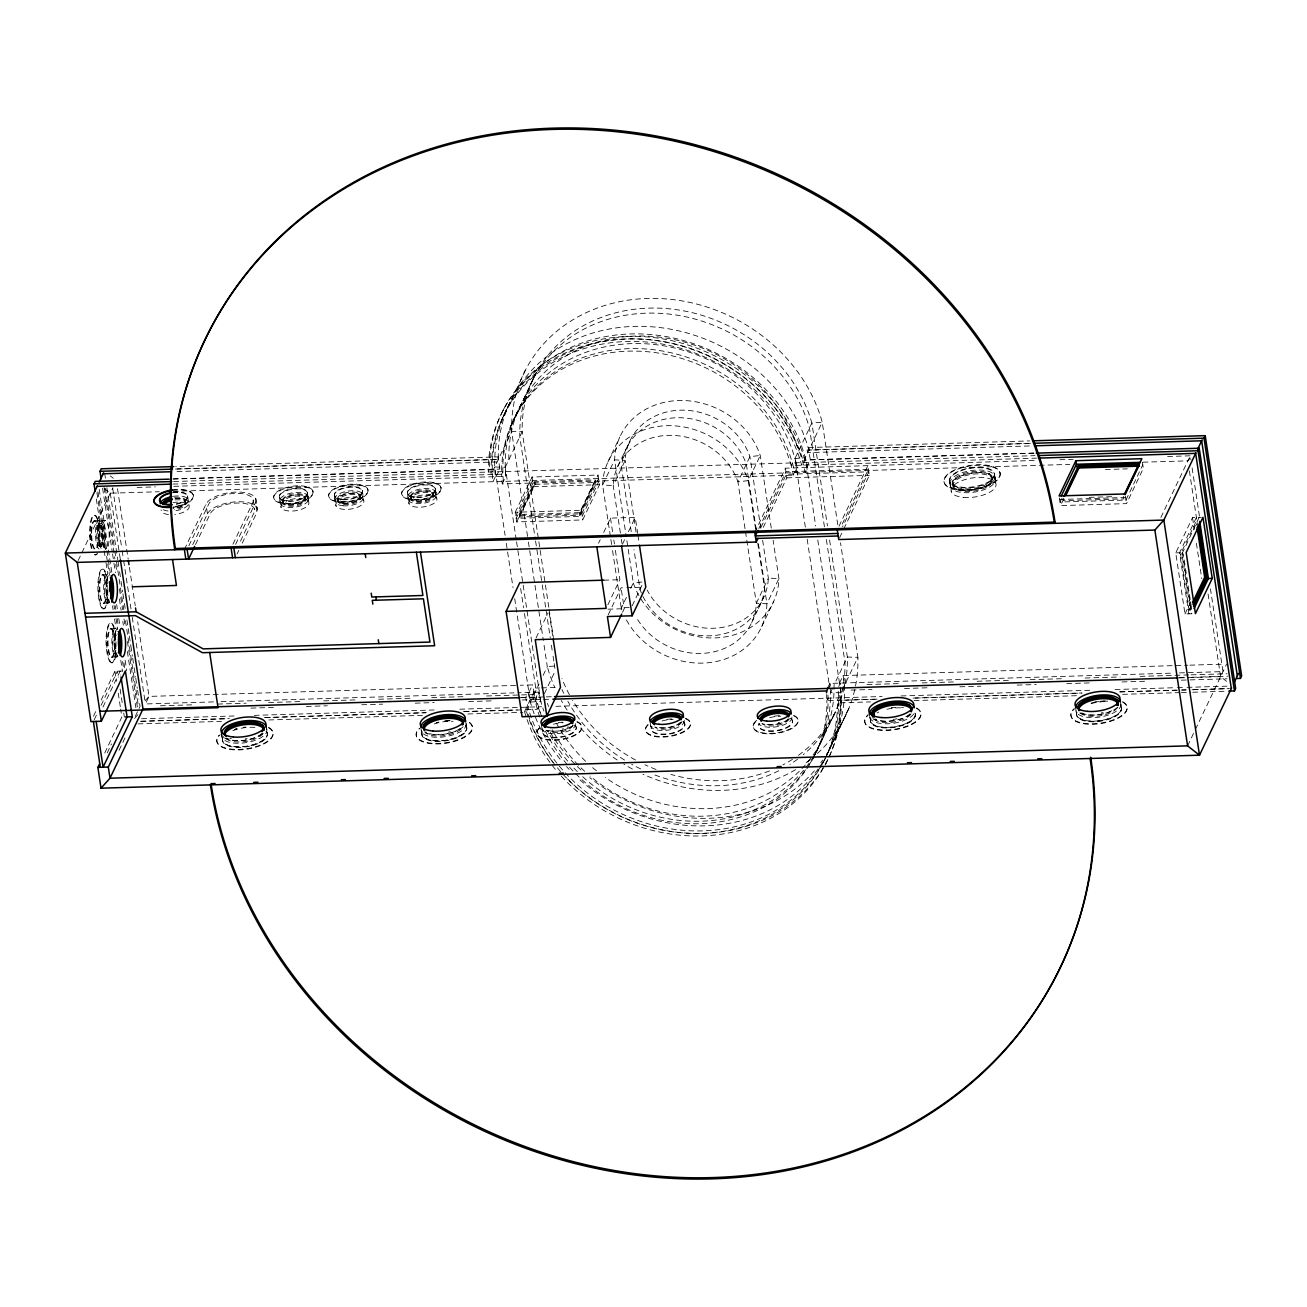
<?xml version="1.0" encoding="UTF-8"?>
<svg xmlns="http://www.w3.org/2000/svg" width="1307" height="1307" viewBox="0 0 1307 1307"><rect width="100%" height="100%" fill="white"/><g stroke="black" fill="none" stroke-linecap="round" stroke-linejoin="round"><path stroke-width="0.75" stroke-dasharray="5 3.75" d="M817.43 749.548L816.483 751.639L822.446 738.537M505.368 412.228L501.185 421.344L525.888 369.195M515.824 416.378L535.658 373.818L510.236 427.291L517.703 411.819L515.301 416.525M833.882 714.978L814.8 754.858M78.126 560.605L112.843 487.805M93.483 716.171L96.048 710.779M101.194 699.997L114.918 671.243L121.878 671.03M94.235 719.7L97.666 712.511M101.096 705.323L117.385 671.161L118.3 677.14M102.992 707.038L120.146 671.079L120.75 675.066M184.385 549.479L205.983 504.175A25.568 10.799 -8.6 0 1 236.126 492.102A25.568 10.799 -8.6 0 1 255.469 502.689L256.94 512.36L242.236 543.173M188.862 545.771L208.728 504.094A22.725 9.606 -8.6 0 1 235.521 493.36A22.725 9.606 -8.6 0 1 252.725 502.77L232.842 544.447M192.766 544.643L207.454 513.847L205.983 504.175M195.511 544.562L210.198 513.765A22.725 9.606 -8.6 0 1 236.992 503.032A22.725 9.606 -8.6 0 1 254.179 512.442L239.491 543.255M104.723 752.995L121.861 717.037L120.652 709.08M107.19 752.914L111.471 743.928M119.068 750.332L125.08 737.72M235.587 544.365L255.469 502.689M237.057 554.037L238.789 550.41M502.852 410.921L504.045 408.405M804.949 460.064A164.306 143.149 25.5 0 0 627.752 336.422A164.306 143.149 25.5 0 0 489.504 469.54L488.295 472.056A164.306 143.149 25.5 0 1 626.543 338.954A164.306 143.149 25.5 0 1 803.74 462.58L804.949 460.064L1034.294 453.186M532.586 380.108L534.988 375.076M177.033 471.549L497.117 461.943L498.277 456.878L175.677 466.55M496.186 476.647L499.78 469.099L498.277 456.878M502.836 471.696L501.643 474.212L502.215 483.917L793.529 475.16L797.139 467.612L794.77 457.973M502.215 483.917L505.809 476.352L505.254 467.269L522.179 431.735A150.664 131.272 25.5 0 1 648.925 308.125A150.664 131.272 25.5 0 1 811.859 423.043L822.217 422.161L838.065 526.672M515.252 512.262L532.063 477.022L598.034 475.045L599.505 484.717L582.693 519.941L516.722 521.934L515.252 512.262L581.223 510.269L598.034 475.045M532.602 480.584L515.791 515.824L581.762 513.831L598.573 478.607M532.978 483.133L516.183 518.356L582.154 516.379L598.965 481.156M519.14 514.484L534.743 481.76L595.224 479.947L595.616 482.495L579.998 515.203L519.533 517.017L519.14 514.484L579.622 512.654L595.224 479.947M519.336 515.742L534.939 483.035M516.722 521.934L533.517 486.694L532.063 477.022M519.533 517.017L535.135 484.309L534.743 481.76M579.818 513.929L595.42 481.221M607.804 462.237L619.812 437.061M536.099 637.865L548.074 612.771M617.852 466.223L629.86 441.063M598.524 543.222L600.24 539.644M603.654 532.472L610.5 518.111L635.251 517.376L637.669 533.321M528.91 692.449L532.521 684.884L520.284 685.26M524.646 711.367L535.756 688.054L524.189 611.709M817.79 540.052L840.956 692.792L837.362 700.34A161.464 140.666 25.5 0 1 701.532 833.376A161.464 140.666 25.5 0 1 526.786 709.668L538.974 684.084M543.14 675.36L547.306 666.619L543.647 642.505M522.048 699.964L533.501 699.621L534.71 697.105L532.521 684.884M539.742 717.053A150.664 131.272 25.5 0 1 537.291 709.342L534.939 699.702L538.549 692.155L517.752 692.775M544.349 693.69L555.165 670.997M538.5 706.826L537.291 709.342L526.786 709.668M622.41 544.267L624.975 538.892M628.406 531.72L635.251 517.376M607.869 604.814L619.845 579.704L614.715 545.934M608.245 614.747L621.07 587.84L624.877 587.725M626.429 597.348L621.282 608.147A76.263 66.445 25.5 0 0 623.08 612.934M630.709 588.362L633.291 582.971L626.559 538.566M622.54 612.297L624.24 608.719L621.07 587.84M641.9 585.422L631.608 607.003L621.282 608.147L612.411 549.61M754.793 532.357L785.409 468.184L1035.291 460.472M758.828 528.583L785.948 471.745L868.42 469.262L841.3 526.1M760.968 527.456L786.324 474.278L868.796 471.811L842.558 526.819M792.369 463.005L791.176 465.521L793.529 475.16M805.341 527.113L794.934 458.528L811.859 423.043L827.462 525.92M763.255 527.358L786.863 477.839L785.409 468.184M1029.295 445.965L807.693 452.614L806.974 450.082L808.167 447.566L1029.606 440.916M806.762 467.318L810.356 459.77L808.167 447.566M751.672 622.573L763.942 596.842M761.72 626.559L773.728 601.383M839.012 526.215L867.864 465.7L869.335 475.372L843.097 530.381M839.6 537.716L842.231 532.21M827.462 688.446L829.863 683.414L1173.866 673.089M832.592 688.021L830.435 693.102M828.034 698.134L826.841 700.65A150.664 131.272 25.5 0 1 711.449 822.953A150.664 131.272 25.5 0 1 544.986 729.976M839.486 683.12L843.097 675.572L1187.851 665.214M838.718 686.453L840.319 683.087A161.464 140.666 25.5 0 1 827.886 752.799M842.394 689.769L857.882 657.307L840.515 542.748M832.134 718.752L834.536 713.72M561.324 776.178A164.306 143.149 25.5 0 0 738.716 830.664A164.306 143.149 25.5 0 0 840.172 702.807L841.381 700.291L877.389 699.212M826.759 755.201L849.011 707.969L829.161 749.663L843.636 719.602M825.632 763.958L826.825 761.442M1061.692 498.522L1060.01 502.035L1125.981 500.058L1142.792 464.818M1142.4 462.286L1143.331 468.38L1126.52 503.62L1060.549 505.597L1063.914 498.555M1160.877 517.441L1190.448 455.457M1191.951 613.735L1184.992 613.947L1175.728 552.877L1192.523 517.637L1201.231 517.376M1196.379 517.523L1179.568 552.763L1188.831 613.833L1191.347 608.539M1180.564 554.037L1183.309 553.956L1191.804 609.944L1189.043 610.026L1180.564 554.037L1196.166 521.33L1196.771 525.316M1199.123 517.441L1181.936 554.005L1190.416 609.977M1184.992 613.947L1190.873 601.612M1189.043 610.026L1190.775 606.383M1187.589 745.856L1194.533 731.283M1195.399 729.453L1226.603 664.054M511.985 423.223L518.242 410.218M813.183 758.011L818.231 747.588M823.116 762.635L826.04 756.688M145.159 700.683L149.014 696.402L518.242 685.325M137.872 714.7L134.033 718.981L140.029 706.384L139.114 700.356M1190.432 457.989L1187.867 460.848L1142.972 462.188M641.884 582.023L633.291 582.971A76.263 66.445 25.5 0 0 714.766 637.93A76.263 66.445 25.5 0 0 778.923 578.593L773.107 540.248M794.934 458.528L805.292 457.662L815.666 525.986M554.217 666.047L547.306 666.619A161.464 140.666 25.5 0 0 554.658 687.204M497.068 459.394L174.468 469.082L498.326 459.427A161.464 140.666 25.5 0 1 634.14 326.391A161.464 140.666 25.5 0 1 808.902 450.098L1031.386 443.432M806.974 450.082L1030.308 443.383M173.39 478.901L499.78 469.099M810.356 459.77L1034.752 453.039M172.949 479.048L489.504 469.54M173.635 481.499L1034.997 455.653M172.916 484.08L501.643 474.212A150.664 131.272 25.5 0 1 628.406 351.158A150.664 131.272 25.5 0 1 791.176 465.521L1036.549 458.153M137.121 487.429L155.451 486.874M173.782 486.335L505.809 476.352A150.664 131.272 25.5 0 1 632 343.61A150.664 131.272 25.5 0 1 797.139 467.612M1059.863 459.721L1073.08 459.329M1167.592 456.486L1190.269 455.816L1190.889 459.852M104.315 488.524L110.278 493.196L159.258 491.726M173.374 491.301L1069.812 464.393M535.135 484.309L595.616 482.495M786.863 477.839L869.335 475.372M533.517 486.694L599.505 484.717M1105.346 469.523L1127.337 468.87M94.333 520.872L105.017 520.578M98.793 523.584L101.538 523.503M1089.172 497.363L1113.368 496.644M1059.618 499.486L1125.605 497.51M99.332 546.293A11.355 2.843 88.3 0 0 101.391 529.433A11.355 2.843 88.3 0 0 96.473 529.074A11.355 2.843 88.3 0 0 99.332 546.293L102.077 546.212A11.355 2.843 88.3 0 0 104.135 529.351A11.355 2.843 88.3 0 0 99.218 528.992A11.355 2.843 88.3 0 0 102.077 546.212M102.501 574.819L109.723 574.623M1175.728 552.877L1184.42 552.616M603.834 580.177L619.845 579.704M103.188 603.213A14.197 3.545 88.3 0 0 105.753 582.138A14.197 3.545 88.3 0 0 99.593 581.697A14.197 3.545 88.3 0 0 103.188 603.213L103.727 603.197A14.197 3.545 88.3 0 0 106.308 582.121A14.197 3.545 88.3 0 0 100.149 581.68A14.197 3.545 88.3 0 0 103.727 603.197M104.037 603.164L109.249 603.001M626.788 587.676L643.91 587.153M103.318 608.882A19.883 4.967 88.3 0 0 106.913 579.393A19.883 4.967 88.3 0 0 98.303 578.772A19.883 4.967 88.3 0 0 103.318 608.882L103.857 608.866M607.951 609.193L624.24 608.719M110.687 628.765L117.908 628.569M111.356 657.16A14.197 3.545 88.3 0 0 113.938 636.084A14.197 3.545 88.3 0 0 107.778 635.643A14.197 3.545 88.3 0 0 111.356 657.16L111.912 657.143A14.197 3.545 88.3 0 0 114.493 636.068A14.197 3.545 88.3 0 0 108.334 635.627A14.197 3.545 88.3 0 0 111.912 657.143M112.206 657.111L117.434 656.947M111.503 662.829A19.883 4.967 88.3 0 0 115.098 633.34A19.883 4.967 88.3 0 0 106.488 632.719A19.883 4.967 88.3 0 0 111.503 662.829L112.043 662.812M1189.876 665.165L1224.561 664.119M535.756 688.054L539.562 687.939M541.474 687.89L556.7 687.433M213.449 701.908L145.404 703.95L149.014 696.402L137.692 621.789M221.014 701.679L513.978 692.89M1179.535 672.909L1223.009 671.602L1210.462 588.918M160.434 705.78L195.135 704.734M217.681 704.065L246.173 703.199M268.621 702.529L302.914 701.5M323.744 700.879L358.445 699.833M378.671 699.229L411.509 698.232M431.702 697.628L466.615 696.582M486.629 695.977L533.991 694.556A161.464 140.666 25.5 0 0 540.592 713.459M867.015 684.558L899.673 683.577M922.121 682.908L956.299 681.878M977.146 681.257L1009.903 680.277M1030.177 679.673L1064.257 678.643M1085.104 678.023L1120.132 676.961M1140.031 676.373L1189.533 674.886M1191.167 674.837L1227.159 673.759M521.346 697.497L534.71 697.105M1178.653 677.761L1188.21 677.483M1191.853 677.287L1227.845 676.209M520.578 697.66L545.068 696.925M546.326 696.876L553.22 696.68M1179.78 677.859L1220.607 676.634L1226.554 681.323M250.993 708.1L273.898 707.414M306.344 706.433L327.354 705.796M361.712 704.767L382.706 704.146M415.152 703.166L434.251 702.594M468.609 701.565L491.514 700.879M851.037 690.08L872.047 689.459M904.493 688.479L927.398 687.792M959.844 686.812L980.838 686.191M1017.107 685.097L1036.206 684.525M1066.741 683.61L1089.646 682.924M1122.109 681.944L1145.014 681.257M1181.283 680.163L1227.093 678.79M534.939 699.702L553.155 699.163M141.597 718.752L234.051 715.975M254.261 715.37L435.182 709.93M459.803 709.195L541.621 706.744M555.9 706.303L882.111 696.517M901.062 695.945L1090.463 690.259M1115.083 689.524L1175.696 687.694M1177.395 687.645L1185.645 687.4M1187.05 687.368L1228.727 686.11M140.404 721.268L229.428 718.589M265.403 717.51L426.392 712.674M464.279 711.547L517.311 709.946M877.128 699.147L826.841 700.65L826.563 694.605M913.119 698.069L1081.69 693.004M1119.56 691.86L1176.382 690.161M1182.067 689.998L1185.857 689.884M1193.438 689.655L1229.413 688.577M141.14 721.317L228.333 718.703M264.341 717.625L425.461 712.772M463.381 711.645L522.147 709.881M915.308 698.069L1082.114 693.069M1120.017 691.926L1186.364 689.933M1192.049 689.769L1228.074 688.691M138.036 723.882L221.455 721.382M268.834 719.961L422.373 715.354M467.873 713.981L522.833 712.331M840.172 702.807L870.511 701.908M914.099 700.585L1079.01 695.634M1122.615 694.327L1179.469 692.628M1181.365 692.563L1190.857 692.285M1192.752 692.22L1226.865 691.207M516.265 539.856L505.254 467.22L494.716 466.975L505.09 535.315M840.956 692.792L830.419 692.547L830.386 691.289M110.327 475.928L113.301 478.264M533.501 699.621L532.782 697.072M540.902 701.794L538.549 692.155A150.664 131.272 25.5 0 0 543.908 711.106M1192.115 467.906L1199.761 518.34M1189.403 470.928L1197.571 525.398M1208.06 593.95L1220.607 676.634M1192.523 517.637L1194.32 529.449M1196.411 543.255L1201.787 578.707M1182.312 552.665L1191.576 613.751M1125.343 495.892L1126.52 503.62M1123.448 496.333L1123.84 498.882L1063.359 500.695L1062.967 498.147M1120.295 700.879L1121.471 708.606M1059.373 497.869L1060.549 505.597M1075.579 707.675L1076.756 715.419M1000.1 473.036A28.395 12.008 -8.6 0 1 959.534 489.7A28.395 12.008 -8.6 0 1 956.414 469.148A28.395 12.008 -8.6 0 1 1000.1 473.036L1000.165 473.559A28.395 12.008 -8.6 0 1 959.599 490.223A28.395 12.008 -8.6 0 1 956.495 469.654A28.395 12.008 -8.6 0 1 1000.165 473.559M994.48 473.902A22.725 9.606 -8.6 0 1 962.017 487.233A22.725 9.606 -8.6 0 1 959.534 470.781A22.725 9.606 -8.6 0 1 994.48 473.902L994.562 474.408A22.725 9.606 -8.6 0 1 962.099 487.74A22.725 9.606 -8.6 0 1 959.616 471.288A22.725 9.606 -8.6 0 1 994.562 474.408M994.905 476.696A22.725 9.606 -8.6 0 1 962.442 490.027A22.725 9.606 -8.6 0 1 959.959 473.575A22.725 9.606 -8.6 0 1 994.905 476.696L995.297 479.244A22.725 9.606 -8.6 0 1 962.834 492.576A22.725 9.606 -8.6 0 1 960.351 476.124A22.725 9.606 -8.6 0 1 995.297 479.244M994.251 473.346L995.722 483.018M992.095 477.12A19.883 8.397 -8.6 0 1 963.7 488.785A19.883 8.397 -8.6 0 1 961.527 474.392A19.883 8.397 -8.6 0 1 992.095 477.12L992.487 479.669A19.883 8.397 -8.6 0 1 964.092 491.334A19.883 8.397 -8.6 0 1 961.903 476.941A19.883 8.397 -8.6 0 1 992.487 479.669M952.787 483.084L953.162 485.616M949.944 482.267L951.398 491.938M949.977 483.508L950.369 486.041M869.4 713.867L870.576 721.595M829.602 540.052L847.361 657.062L834.029 684.999A150.664 131.272 25.5 0 1 757.782 798.234A150.664 131.272 25.5 0 1 605.174 777.387M824.439 526.803L809.458 428.075A150.664 131.272 25.5 0 0 646.524 313.157A150.664 131.272 25.5 0 0 519.778 436.767L535.298 539.154M826.367 539.595L844.959 662.094A150.664 131.272 25.5 0 1 803.217 754.743M843.097 675.572L844.583 686.191M807.171 539.219L829.814 688.511M771.277 528.142L760.249 455.49A76.263 66.445 25.5 0 0 678.758 400.53A76.263 66.445 25.5 0 0 614.617 459.852L602.609 485.028L610.565 537.504M760.805 528.306L749.924 456.633A65.464 57.034 25.5 0 0 680.228 410.186A65.464 57.034 25.5 0 0 625.187 460.374L613.179 485.534L621.037 537.308M762.618 540.248L768.353 578.086L756.345 603.262A65.464 57.034 25.5 0 1 706.679 653.059A65.464 57.034 25.5 0 1 635.888 616.594M756.296 529.89L746.33 464.181A65.464 57.034 25.5 0 0 676.634 417.75A65.464 57.034 25.5 0 0 621.593 467.922L631.248 531.639M758.403 543.826L764.758 585.634A65.464 57.034 25.5 0 1 709.701 635.823A65.464 57.034 25.5 0 1 640.005 589.375L633.96 549.561M755.593 529.09L748.241 480.649L760.249 455.49L749.924 456.633L737.932 481.793L745.17 529.58M757.733 543.222L766.915 603.769A76.263 66.445 25.5 0 1 708.933 662.682A76.263 66.445 25.5 0 1 626.02 619.175M745.48 531.573L756.345 603.262L766.915 603.769L778.923 578.593L768.353 578.086A65.464 57.034 25.5 0 1 717.919 627.964A65.464 57.034 25.5 0 1 647.177 590.094M637.963 535.298L639.172 543.271M636.052 532.047L625.187 460.374L614.617 459.852L626.249 536.556M650.118 722.019L651.294 729.747M621.331 539.301L621.936 543.287M610.5 518.111L612.607 532.031M613.816 539.971L614.421 543.941M610.875 539.513L612.101 547.6M581.223 510.269L582.693 519.941M579.622 512.654L579.998 515.203M548.793 607.249L522.179 431.735L511.641 431.49L491.122 474.523A161.464 140.666 25.5 0 1 626.935 341.486A161.464 140.666 25.5 0 1 801.697 465.21L822.217 422.161A161.464 140.666 25.5 0 0 647.455 298.453A161.464 140.666 25.5 0 0 511.641 431.49L528.11 540.02M549.103 609.274L553.384 637.506M549.234 612.983L552.877 637.097M535.576 540.984L541.964 583.036M542.242 584.866L550.28 637.881M551.391 645.201L552.224 650.674M553.057 656.163L553.89 661.652M554.168 663.482L555.263 670.785M528.404 542.029L543.353 640.495M516.575 541.866L540.739 701.238L530.381 702.12L514.533 597.609M541.523 725.271L542.699 733.015M520.66 588.509L523.601 607.853M506.299 543.353L513.014 587.562M440.998 487.772A19.883 8.397 -8.6 0 1 412.604 499.437A19.883 8.397 -8.6 0 1 410.431 485.044A19.883 8.397 -8.6 0 1 440.998 487.772L441.08 488.279A19.883 8.397 -8.6 0 1 412.669 499.944A19.883 8.397 -8.6 0 1 410.496 485.55A19.883 8.397 -8.6 0 1 441.08 488.279M435.378 488.622A14.197 5.996 -8.6 0 1 415.103 496.954A14.197 5.996 -8.6 0 1 436.93 498.8A14.197 5.996 -8.6 0 1 416.639 507.132A14.197 5.996 -8.6 0 1 415.087 496.856A14.197 5.996 -8.6 0 1 413.535 486.678A14.197 5.996 -8.6 0 1 435.378 488.622L435.46 489.128A14.197 5.996 -8.6 0 1 415.169 497.461A14.197 5.996 -8.6 0 1 413.616 487.184A14.197 5.996 -8.6 0 1 435.46 489.128M435.999 492.69A14.197 5.996 -8.6 0 1 415.708 501.022A14.197 5.996 -8.6 0 1 414.156 490.746A14.197 5.996 -8.6 0 1 435.999 492.69L436.375 495.239A14.197 5.996 -8.6 0 1 416.1 503.571A14.197 5.996 -8.6 0 1 414.548 493.294A14.197 5.996 -8.6 0 1 436.375 495.239M435.264 488.475L436.734 498.147M433.189 493.115A11.355 4.803 -8.6 0 1 416.966 499.78A11.355 4.803 -8.6 0 1 415.724 491.563A11.355 4.803 -8.6 0 1 433.189 493.115L433.581 495.663A11.355 4.803 -8.6 0 1 417.341 502.329A11.355 4.803 -8.6 0 1 416.1 494.111A11.355 4.803 -8.6 0 1 433.581 495.663M465.553 720.533L466.73 728.26M410.725 496.529L411.117 499.062M407.572 494.046L409.042 503.718M407.915 496.954L408.307 499.486M420.838 727.329L422.014 735.073M367.97 489.962A19.883 8.397 -8.6 0 1 339.575 501.627A19.883 8.397 -8.6 0 1 337.402 487.233A19.883 8.397 -8.6 0 1 367.97 489.962L368.035 490.468A19.883 8.397 -8.6 0 1 339.64 502.133A19.883 8.397 -8.6 0 1 337.467 487.74A19.883 8.397 -8.6 0 1 368.035 490.468M362.349 490.811A14.197 5.996 -8.6 0 1 342.058 499.143A14.197 5.996 -8.6 0 1 363.901 500.989A14.197 5.996 -8.6 0 1 343.61 509.322A14.197 5.996 -8.6 0 1 342.058 499.045A14.197 5.996 -8.6 0 1 340.506 488.867A14.197 5.996 -8.6 0 1 362.349 490.811L363.705 500.336M360.16 495.304A11.355 4.803 -8.6 0 1 343.937 501.97A11.355 4.803 -8.6 0 1 342.695 493.752A11.355 4.803 -8.6 0 1 360.16 495.304L360.552 497.853A11.355 4.803 -8.6 0 1 344.313 504.518A11.355 4.803 -8.6 0 1 343.071 496.301A11.355 4.803 -8.6 0 1 360.552 497.853M337.696 498.719L338.088 501.267M334.543 496.235L336.013 505.907M312.994 491.612A19.883 8.397 -8.6 0 1 284.583 503.277A19.883 8.397 -8.6 0 1 282.41 488.883A19.883 8.397 -8.6 0 1 312.994 491.612L313.059 492.118A19.883 8.397 -8.6 0 1 284.665 503.783A19.883 8.397 -8.6 0 1 282.492 489.39A19.883 8.397 -8.6 0 1 313.059 492.118M307.455 492.968A14.197 5.996 -8.6 0 0 285.612 491.024A14.197 5.996 -8.6 0 0 287.164 501.3A14.197 5.996 -8.6 0 0 307.455 492.968L307.374 492.461A14.197 5.996 -8.6 0 0 285.53 490.517A14.197 5.996 -8.6 0 0 287.083 500.793A14.197 5.996 -8.6 0 0 288.635 510.972A14.197 5.996 -8.6 0 0 308.909 502.64A14.197 5.996 -8.6 0 0 287.083 500.695A14.197 5.996 -8.6 0 0 307.374 492.461L308.713 501.986M307.995 496.529A14.197 5.996 -8.6 0 1 287.703 504.861A14.197 5.996 -8.6 0 1 286.151 494.585A14.197 5.996 -8.6 0 1 307.995 496.529L308.37 499.078A14.197 5.996 -8.6 0 1 288.095 507.41A14.197 5.996 -8.6 0 1 286.543 497.134A14.197 5.996 -8.6 0 1 308.37 499.078M305.185 496.954A11.355 4.803 -8.6 0 1 288.945 503.62A11.355 4.803 -8.6 0 1 287.703 495.402A11.355 4.803 -8.6 0 1 305.185 496.954L305.56 499.503A11.355 4.803 -8.6 0 1 289.337 506.168A11.355 4.803 -8.6 0 1 288.095 497.951A11.355 4.803 -8.6 0 1 305.56 499.503M282.72 500.369L283.096 502.917M279.567 497.885L281.021 507.557M279.91 500.793L280.286 503.342M255.649 498.408L257.463 509.273M253.182 500.026L254.653 509.697M266.432 727.215L266.808 729.763M265.925 724.584L267.38 734.256M193.289 495.206L193.371 495.712A19.883 8.397 -8.6 0 1 173.014 506.74M187.571 495.908L189.025 505.58M221.504 733.407L222.68 741.053M185.496 500.548L185.872 503.097M117.499 488.671L128.2 559.265M129.426 567.336L135.242 605.647M112.68 488.165L121.845 548.662M122.155 550.688L123.381 558.743M123.691 560.768L131.027 609.16M132.252 617.231L144.799 699.915M110.278 493.196L120.375 559.755M104.674 473.265L105.589 479.293M106.88 487.789L117.777 559.674M118.022 561.275L119.296 569.738M119.607 571.747L120.832 579.785M121.077 581.468L122.646 591.842M122.956 593.852L124.181 601.89M124.426 603.524L125.39 609.928M126.926 619.975L129.05 634.042M129.36 636.052L130.831 645.772M130.88 646.099L132.399 656.147M132.71 658.156L133.935 666.194M134.18 667.812L135.569 676.993M135.765 678.251L137.284 688.299M137.594 690.308L138.918 699.049M105.393 488.475L114.313 547.257M114.869 550.917L115.98 558.269M116.535 561.945L123.789 609.716M125.456 620.727L138.542 707.071M104.07 487.56L114.885 558.873M115.751 564.51L116.878 572.009M119.443 588.902L122.58 609.552M124.002 618.93L125.145 626.445M127.416 641.459L137.382 707.136M102.583 488.197L112.271 552.011M112.549 553.89L113.693 561.389M113.97 563.268L115.392 572.646M119.378 598.933L121.094 610.189M122.793 621.446L123.364 625.203M127.351 651.474L135.895 707.773M99.201 489.357L108.122 548.156M108.399 549.969L111.781 572.27M116.65 604.422L117.303 608.752M118.79 618.489L119.999 626.527M125.113 660.182L126.714 670.736M97.992 491.873L106.635 548.809M106.913 550.655L108.024 557.991M108.301 559.837L110.262 572.695M115.277 605.762L115.833 609.438M117.222 618.619L118.333 625.971M123.904 662.698L125.031 670.05M96.93 492.641L106.047 552.698M106.619 556.439L107.468 562.075M107.746 563.954L109.461 575.211M114.019 605.239L114.591 608.997M116.013 618.374L117.712 629.647M122.548 661.538L123.691 669.053M96.31 498.915L105.41 558.971M105.981 562.713L107.697 573.969M112.533 605.876L113.105 609.634M114.526 619.012L115.947 628.406M120.783 660.313L122.499 671.569M120.113 689.083L122.531 705.012M123.74 712.985L124.345 716.971M114.918 671.243L116.421 681.192M118.234 693.135L120.358 707.087M830.125 686.436L829.863 683.414A150.664 131.272 25.5 0 1 752.293 806.533A150.664 131.272 25.5 0 1 590.094 776.08M107.958 599.08A19.883 4.967 88.3 0 1 100.525 603.867A19.883 4.967 88.3 0 1 99.936 573.201A19.883 4.967 88.3 0 1 107.599 580.194M576.942 721.546A22.725 9.606 -8.6 0 1 575.113 734.746A22.725 9.606 -8.6 0 1 544.97 739.01A22.725 9.606 -8.6 0 1 540.673 726.676M575.129 725.222A17.04 7.205 -8.6 0 1 560.605 736.87A17.04 7.205 -8.6 0 1 542.862 730.27M558.285 722.657A17.04 7.205 -8.6 0 1 562.958 722.216M577.024 722.052A22.725 9.606 -8.6 0 1 575.194 735.253A22.725 9.606 -8.6 0 1 545.035 739.517A22.725 9.606 -8.6 0 1 540.755 727.182M574.508 725.14A17.04 7.205 -8.6 0 1 560.801 737.36A17.04 7.205 -8.6 0 1 543.32 730.09M553.416 724.225A17.04 7.205 -8.6 0 1 563.039 722.738M685.554 718.278A22.725 9.606 -8.6 0 1 684.231 731.185A22.725 9.606 -8.6 0 1 654.725 736.004A22.725 9.606 -8.6 0 1 648.141 724.372M683.038 721.366A17.04 7.205 -8.6 0 1 669.331 733.586A17.04 7.205 -8.6 0 1 651.85 726.333M666.88 719.389A17.04 7.205 -8.6 0 1 673.023 718.948M685.62 718.785A22.725 9.606 -8.6 0 1 684.313 731.691A22.725 9.606 -8.6 0 1 654.807 736.511A22.725 9.606 -8.6 0 1 648.207 724.879M683.104 721.872A17.04 7.205 -8.6 0 1 669.396 734.093A17.04 7.205 -8.6 0 1 651.932 726.839M662.028 720.974A17.04 7.205 -8.6 0 1 673.105 719.454M794.525 715.697A22.725 9.606 -8.6 0 1 790.196 728.849A22.725 9.606 -8.6 0 1 760.609 732.377A22.725 9.606 -8.6 0 1 756.9 720.19M790.653 718.131A17.04 7.205 -8.6 0 1 777.698 730.237A17.04 7.205 -8.6 0 1 759.089 723.768M774.512 716.154A17.04 7.205 -8.6 0 1 780.655 715.713M793.251 715.55A22.725 9.606 -8.6 0 1 791.421 728.751A22.725 9.606 -8.6 0 1 761.262 733.031A22.725 9.606 -8.6 0 1 756.982 720.696M790.735 718.654A17.04 7.205 -8.6 0 1 777.028 730.874A17.04 7.205 -8.6 0 1 759.563 723.604M769.643 717.739A17.04 7.205 -8.6 0 1 780.736 716.22M1122.746 702.218A28.395 12.008 -8.6 0 1 1118.024 718.295A28.395 12.008 -8.6 0 1 1081.755 723.408A28.395 12.008 -8.6 0 1 1074.289 709.031M1120.802 706.483A22.725 9.606 -8.6 0 1 1099.595 721.333A22.725 9.606 -8.6 0 1 1077.082 712.364M1091.051 703.64A22.725 9.606 -8.6 0 1 1107.797 701.679M1122.664 701.712A28.395 12.008 -8.6 0 1 1117.942 717.788A28.395 12.008 -8.6 0 1 1081.673 722.885A28.395 12.008 -8.6 0 1 1074.207 708.525M1120.736 705.976A22.725 9.606 -8.6 0 1 1100.527 720.663A22.725 9.606 -8.6 0 1 1076.658 712.756A22.725 9.606 -8.6 0 0 1100.51 720.565A22.725 9.606 -8.6 0 0 1120.72 705.878M916.566 708.41A28.395 12.008 -8.6 0 1 911.829 724.486A28.395 12.008 -8.6 0 1 875.576 729.584A28.395 12.008 -8.6 0 1 868.093 715.223M915.096 713.573A22.725 9.606 -8.6 0 1 892.273 727.656A22.725 9.606 -8.6 0 1 870.887 718.556M877.095 712.936A22.725 9.606 -8.6 0 1 878.827 712.054M887.045 709.244A22.725 9.606 -8.6 0 1 903.545 708.035M916.485 707.904A28.395 12.008 -8.6 0 1 911.763 723.98A28.395 12.008 -8.6 0 1 875.494 729.077A28.395 12.008 -8.6 0 1 868.028 714.717M915.014 713.067A22.725 9.606 -8.6 0 1 892.207 727.149A22.725 9.606 -8.6 0 1 870.805 718.033A22.725 9.606 -8.6 0 0 892.191 727.051A22.725 9.606 -8.6 0 0 914.998 712.968M895.605 707.414A22.725 9.606 -8.6 0 0 891.358 707.888A22.725 9.606 -8.6 0 1 893.498 707.495M901.52 707.365A22.725 9.606 -8.6 0 1 903.464 707.512M469.442 722.787A28.395 12.008 -8.6 0 1 443.955 743.52A28.395 12.008 -8.6 0 1 419.547 728.685M465.357 725.287A22.725 9.606 -8.6 0 1 445.997 740.808A22.725 9.606 -8.6 0 1 422.341 732.018M434.185 723.947A22.725 9.606 -8.6 0 1 453.055 721.333M469.376 722.281A28.395 12.008 -8.6 0 1 443.874 743.013A28.395 12.008 -8.6 0 1 419.465 728.179M422.259 731.512A22.725 9.606 -8.6 0 0 445.932 740.301A22.725 9.606 -8.6 0 0 465.276 724.781A22.725 9.606 -8.6 0 1 446.912 740.04A22.725 9.606 -8.6 0 1 421.9 732.312M444.968 721.072A22.725 9.606 -8.6 0 1 452.974 720.827M268.67 727.852A28.395 12.008 -8.6 0 1 263.932 743.944A28.395 12.008 -8.6 0 1 227.679 749.042A28.395 12.008 -8.6 0 1 220.197 734.665M266.007 731.283A22.725 9.606 -8.6 0 1 245.651 746.951A22.725 9.606 -8.6 0 1 223.513 737.099M232.826 730.695A22.725 9.606 -8.6 0 1 255.649 727.476M268.589 727.346A28.395 12.008 -8.6 0 1 247.333 748.601A28.395 12.008 -8.6 0 1 218.972 735.351M223.432 736.576A22.725 9.606 -8.6 0 0 245.569 746.444A22.725 9.606 -8.6 0 0 265.942 730.76A22.725 9.606 -8.6 0 1 245.553 746.346A22.725 9.606 -8.6 0 1 223.415 736.478M234.77 729.437A22.725 9.606 -8.6 0 1 236.894 728.767M243.461 727.329A22.725 9.606 -8.6 0 1 245.618 727.051M115.915 654.725A19.883 4.967 88.3 0 1 108.318 656.457A19.883 4.967 88.3 0 1 108.481 626.086A19.883 4.967 88.3 0 1 115.996 635.774M97.519 553.58A19.883 4.967 88.3 0 1 94.659 554.429M91.915 548.417A19.883 4.967 88.3 0 1 91.359 520.79A19.883 4.967 88.3 0 1 98.254 520.741A19.883 4.967 88.3 0 1 99.267 548.368M94.823 548.891A14.197 3.545 88.3 0 1 92.078 526.901A14.197 3.545 88.3 0 1 97.976 527.391A14.197 3.545 88.3 0 1 96.244 549.005M96.979 553.596A19.883 4.967 88.3 0 1 94.627 554.789M91.359 548.434A19.883 4.967 88.3 0 1 90.804 520.807A19.883 4.967 88.3 0 1 97.698 520.758A19.883 4.967 88.3 0 1 98.728 548.385M94.267 548.907A14.197 3.545 88.3 0 1 91.523 526.917A14.197 3.545 88.3 0 1 97.437 527.407A14.197 3.545 88.3 0 1 95.689 549.022M172.459 490.386A19.883 8.397 -8.6 0 1 193.42 496.121A19.883 8.397 -8.6 0 1 173.096 507.247M172.818 492.755A14.197 5.996 -8.6 0 1 187.783 496.856A14.197 5.996 -8.6 0 1 173.276 504.812M172.393 489.88A19.883 8.397 -8.6 0 1 193.338 495.614M172.736 492.249A14.197 5.996 -8.6 0 1 187.702 496.35A14.197 5.996 -8.6 0 1 173.194 504.29M844.551 685.244A161.464 140.666 25.5 0 1 826.514 754.221M822.789 759.971A161.464 140.666 25.5 0 1 820.796 762.765M814.375 770.836A161.464 140.666 25.5 0 1 589.751 777.583M580.945 769.97A161.464 140.666 25.5 0 1 548.875 730.025M798.43 755.299A150.664 131.272 25.5 0 0 847.361 657.062L857.882 657.307A161.464 140.666 25.5 0 1 815.486 755.185M792.434 759.367A150.664 131.272 25.5 0 1 782.844 764.889M769.513 770.934A150.664 131.272 25.5 0 1 670.899 774.43M656.032 769.48A150.664 131.272 25.5 0 1 644.89 764.742M635.512 760.02A150.664 131.272 25.5 0 1 572.531 700.225M569.395 694.67A150.664 131.272 25.5 0 1 561.945 678.594M797.499 759.253A150.664 131.272 25.5 0 1 789.967 764.432M778.809 770.754A150.664 131.272 25.5 0 1 653.631 774.512M640.659 768.924A150.664 131.272 25.5 0 1 631.624 764.236M624.599 760.102A150.664 131.272 25.5 0 1 567.859 701.304M563.709 693.249A150.664 131.272 25.5 0 1 561.994 689.524M584.67 771.31A150.664 131.272 25.5 0 1 552.191 729.665M827.935 694.916A150.664 131.272 25.5 0 1 808.755 765.216M805.455 769.905A150.664 131.272 25.5 0 1 582.546 776.603M577.367 771.653A150.664 131.272 25.5 0 1 572.417 766.49M567.728 761.148A150.664 131.272 25.5 0 1 547.666 730.548M541.621 716.448A150.664 131.272 25.5 0 1 536.148 697.186M503.407 481.401A150.664 131.272 25.5 0 1 629.598 348.642A150.664 131.272 25.5 0 1 794.738 472.644M841.381 700.291A164.306 143.149 25.5 0 1 741.657 827.674A164.306 143.149 25.5 0 1 565.081 776.391M553.024 762.373A164.306 143.149 25.5 0 1 525.937 709.766L524.728 712.282A164.306 143.149 25.5 0 0 557.615 771.996M838.212 691.37A161.464 140.666 25.5 0 1 700.993 830.909A161.464 140.666 25.5 0 1 525.692 697.497L528.093 692.465A161.464 140.666 25.5 0 0 561.455 760.805M109.38 600.044A11.355 2.843 88.3 0 1 105.867 590.65A11.355 2.843 88.3 0 1 107.844 577.629M109.592 602.641A14.197 3.545 88.3 0 1 106.504 584.245M106.896 580.39A14.197 3.545 88.3 0 1 109.298 574.655M107.909 595.6A11.355 2.843 88.3 0 1 107.207 585.16M109.429 600.991A14.197 3.545 88.3 0 1 103.759 590.47A14.197 3.545 88.3 0 1 108.007 575.439M108.563 599.472A11.355 2.843 88.3 0 1 104.413 589.13A11.355 2.843 88.3 0 1 107.844 578.119M261.988 733.292A19.883 8.397 -8.6 0 1 245.079 740.252A19.883 8.397 -8.6 0 1 227.189 738.308M266.563 728.849A22.725 9.606 -8.6 0 1 244.768 742.817A22.725 9.606 -8.6 0 1 222.01 734.73M263.132 733.39A19.883 8.397 -8.6 0 1 244.932 741.575A19.883 8.397 -8.6 0 1 225.948 738.471M262.642 733.717A22.725 9.606 -8.6 0 1 239.165 740.693A22.725 9.606 -8.6 0 1 221.749 734.942M247.137 738.602A19.883 8.397 -8.6 0 1 245.21 738.929M231.388 738.716A19.883 8.397 -8.6 0 1 229.918 738.308M459.884 728.587A19.883 8.397 -8.6 0 1 425.837 731.855M466.158 723.784A22.725 9.606 -8.6 0 1 445.132 736.674A22.725 9.606 -8.6 0 1 421.23 730.597M461.044 729.045A19.883 8.397 -8.6 0 1 441.423 735.89A19.883 8.397 -8.6 0 1 424.677 731.74M463.135 726.774A22.725 9.606 -8.6 0 1 424.367 732.23M450.327 731.691A19.883 8.397 -8.6 0 1 448.415 732.198M570.326 726.855A14.197 5.996 -8.6 0 1 548.401 730.368M575.668 723.653A17.04 7.205 -8.6 0 1 559.886 733.325A17.04 7.205 -8.6 0 1 541.964 728.767M572.776 725.238A14.197 5.996 -8.6 0 1 561.209 731.887A14.197 5.996 -8.6 0 1 546.244 730.499M573.299 725.271A17.04 7.205 -8.6 0 1 546.391 730.254M568.284 726.757A14.197 5.996 -8.6 0 1 567.205 727.313M563.431 728.702A14.197 5.996 -8.6 0 1 562.075 729.061M680.375 722.199A14.197 5.996 -8.6 0 1 656.996 727.1M684.264 720.402A17.04 7.205 -8.6 0 1 668.498 730.074A17.04 7.205 -8.6 0 1 650.576 725.499M681.372 721.97A14.197 5.996 -8.6 0 1 669.805 728.62A14.197 5.996 -8.6 0 1 654.856 727.231M681.895 722.003A17.04 7.205 -8.6 0 1 654.987 727.002M787.99 718.981A14.197 5.996 -8.6 0 1 763.925 723.621M791.895 717.167A17.04 7.205 -8.6 0 1 777.779 726.545A17.04 7.205 -8.6 0 1 758.73 723.621M789.003 718.736A14.197 5.996 -8.6 0 1 776.717 725.532A14.197 5.996 -8.6 0 1 761.899 723.506M789.526 718.768A17.04 7.205 -8.6 0 1 762.618 723.768M779.658 722.216A14.197 5.996 -8.6 0 1 778.302 722.575M909.884 713.851A19.883 8.397 -8.6 0 1 892.975 720.811A19.883 8.397 -8.6 0 1 875.086 718.866M913.724 713.965A22.725 9.606 -8.6 0 1 889.544 723.686A22.725 9.606 -8.6 0 1 869.776 717.118M911.028 713.932A19.883 8.397 -8.6 0 1 892.828 722.134A19.883 8.397 -8.6 0 1 873.844 719.03M910.538 714.259A22.725 9.606 -8.6 0 1 872.913 718.752M896.961 718.736A19.883 8.397 -8.6 0 1 893.106 719.487M1111.767 710.747A19.883 8.397 -8.6 0 1 1080.579 712.201M1120.9 704.13A22.725 9.606 -8.6 0 1 1099.873 717.02A22.725 9.606 -8.6 0 1 1075.971 710.926M1117.224 707.74A19.883 8.397 -8.6 0 1 1098.011 716.056A19.883 8.397 -8.6 0 1 1079.419 712.086M1117.877 707.12A22.725 9.606 -8.6 0 1 1079.108 712.576M1103.157 712.544A19.883 8.397 -8.6 0 1 1101.229 712.968M175.187 498.604A11.355 4.803 -8.6 0 1 185.643 502.64A11.355 4.803 -8.6 0 1 172.883 508.521M173.357 496.317A14.197 5.996 -8.6 0 1 188.322 500.418A14.197 5.996 -8.6 0 1 173.815 508.374M174.615 497.363A11.355 4.803 -8.6 0 1 185.48 501.251A11.355 4.803 -8.6 0 1 172.851 507.247M175.089 498.686A14.197 5.996 -8.6 0 1 188.698 503.244A14.197 5.996 -8.6 0 1 174.19 510.906M167.982 510.972A14.197 5.996 -8.6 0 1 162.803 509.534M175.007 499.911A11.355 4.803 -8.6 0 1 185.888 503.554A11.355 4.803 -8.6 0 1 174.288 509.697M207.454 513.847A25.568 10.799 -8.6 0 1 237.596 501.774A25.568 10.799 -8.6 0 1 256.94 512.36M99.038 549.022A14.197 3.545 88.3 0 1 95.819 527.603A14.197 3.545 88.3 0 1 101.75 526.868A14.197 3.545 88.3 0 1 100.084 548.891M116.094 653.402A11.355 2.843 88.3 0 1 113.938 641.639A11.355 2.843 88.3 0 1 116.029 631.575M117.777 656.588A14.197 3.545 88.3 0 1 114.608 641.753A14.197 3.545 88.3 0 1 117.483 628.602M115.915 648.68A11.355 2.843 88.3 0 1 116.029 634.352M117.614 654.938A14.197 3.545 88.3 0 1 111.994 645.135A14.197 3.545 88.3 0 1 115.817 628.994M115.98 654.154A11.355 2.843 88.3 0 1 112.565 641.443A11.355 2.843 88.3 0 1 116.029 632.082M822.92 761.769A161.464 140.666 25.5 0 1 577.335 777.518M569.1 769.398A161.464 140.666 25.5 0 1 566.486 766.588M810.128 759.645A161.464 140.666 25.5 0 1 804.508 763.843M795.604 769.627A161.464 140.666 25.5 0 1 642.946 774.201M632.376 769.006A161.464 140.666 25.5 0 1 623.847 764.187M617.231 760.004A161.464 140.666 25.5 0 1 578.38 725.32M567.107 710.077A161.464 140.666 25.5 0 1 561.275 700.47M508.848 459.672A150.664 131.272 25.5 0 1 635.61 336.062A150.664 131.272 25.5 0 1 798.528 450.98M596.482 770.836A150.664 131.272 25.5 0 1 590.96 766.18M585.65 761.311A150.664 131.272 25.5 0 1 556.619 723.637M548.63 706.532A150.664 131.272 25.5 0 1 547.437 703.346M444.952 720.974A22.725 9.606 -8.6 0 1 452.957 720.729M234.754 729.339A22.725 9.606 -8.6 0 1 236.877 728.669M172.916 502.672A14.197 5.996 -8.6 0 1 189.221 506.234A14.197 5.996 -8.6 0 1 174.73 514.468M168.521 514.533A14.197 5.996 -8.6 0 1 161.12 509.91M495.353 476.679L492.951 481.711A161.464 140.666 25.5 0 1 628.128 338.97A161.464 140.666 25.5 0 1 805.194 472.333L807.595 467.302A161.464 140.666 25.5 0 0 630.529 333.939A161.464 140.666 25.5 0 0 495.353 476.679M748.241 480.649L737.932 481.793A65.464 57.034 25.5 0 0 668.22 435.362A65.464 57.034 25.5 0 0 613.179 485.534L602.609 485.028A76.263 66.445 25.5 0 1 666.766 425.69A76.263 66.445 25.5 0 1 748.241 480.649M1107.715 701.173A22.725 9.606 -8.6 0 0 1090.969 703.133A22.725 9.606 -8.6 0 1 1107.699 701.075M438.417 722.199A22.725 9.606 -8.6 0 0 436.228 722.787A22.725 9.606 -8.6 0 1 438.4 722.101M342.14 499.65A14.197 5.996 -8.6 0 0 362.431 491.318A14.197 5.996 -8.6 0 0 340.588 489.373A14.197 5.996 -8.6 0 0 342.14 499.65M962.949 489.962A19.883 8.397 -8.6 0 0 992.323 478.852A19.883 8.397 -8.6 0 0 962.622 475.307A19.883 8.397 -8.6 0 0 962.949 489.962M416.606 501.006A11.355 4.803 -8.6 0 0 433.401 494.65A11.355 4.803 -8.6 0 0 416.427 492.625A11.355 4.803 -8.6 0 0 416.606 501.006M288.602 504.845A11.355 4.803 -8.6 0 0 305.397 498.49A11.355 4.803 -8.6 0 0 288.422 496.464A11.355 4.803 -8.6 0 0 288.602 504.845M97.894 528.6A11.355 2.843 88.3 0 0 100.574 546.228A11.355 2.843 88.3 0 0 102.828 529.858A11.355 2.843 88.3 0 0 97.894 528.6M98.728 526.329A14.197 3.545 88.3 0 0 101.783 548.94A14.197 3.545 88.3 0 0 104.919 529.27A14.197 3.545 88.3 0 0 98.728 526.329M343.578 503.195A11.355 4.803 -8.6 0 0 360.373 496.84A11.355 4.803 -8.6 0 0 343.398 494.814A11.355 4.803 -8.6 0 0 343.578 503.195M342.679 503.211A14.197 5.996 -8.6 0 0 362.97 494.879A14.197 5.996 -8.6 0 0 341.127 492.935A14.197 5.996 -8.6 0 0 342.679 503.211M343.071 505.76A14.197 5.996 -8.6 0 0 363.346 497.428A14.197 5.996 -8.6 0 0 341.519 495.484A14.197 5.996 -8.6 0 0 343.071 505.76M102.42 527.424A14.197 3.545 88.3 0 0 105.998 548.924A14.197 3.545 88.3 0 0 108.563 527.865A14.197 3.545 88.3 0 0 102.42 527.424M963.569 497.412A22.725 9.606 -8.6 0 0 996.016 484.08A22.725 9.606 -8.6 0 0 961.086 480.96A22.725 9.606 -8.6 0 0 963.569 497.412"/><path stroke-width="1.5" d="M95.166 491.399L94.022 483.9L95.231 481.384L169.158 479.163M101.162 478.819L100.035 471.304L101.227 468.788L173.766 466.615M97.486 485.665L65.35 553.057L90.902 721.578L101.358 721.252L125.358 670.916L132.317 716.726L108.301 767.062L109.984 778.204L101.015 788.186L97.862 767.372L99.577 763.778M99.169 482.169L103.645 472.758M194.645 546.375L188.6 559.069L187.13 549.397M120.375 559.755L143.002 708.982L109.984 778.204L1187.589 745.856L1199.499 755.201L1231.651 687.825M553.188 639.107L560.507 687.319L546.816 716.007L522.081 716.742L506.103 611.398L519.778 582.71L603.834 580.177M546.816 716.007L535.233 639.662L610.565 637.408L621.675 614.094M610.565 637.408L607.396 616.528L632.131 615.793L645.821 587.104L639.466 545.264M757.962 530.413L755.332 535.919L837.803 533.436M1195.987 452.679L1163.834 520.072L65.35 553.057L77.26 562.402L756.263 542.029L758.011 538.353M826.432 692.775L827.919 687.498M1075.89 460.701L1059.078 495.925L1125.066 493.948L1141.861 458.708L1075.89 460.701L1076.772 466.501M1061.3 495.974L1076.429 464.263L1140.407 462.335M1063.833 496.333L1078.585 465.439L1139.051 463.626L1124.314 494.52M1064.895 495.794L1078.765 466.713M1065.957 495.239L1078.961 467.971L1078.585 465.439M1125.376 493.981L1139.247 464.884L1076.821 466.795M1197.653 449.183L1202.13 439.789M1228.76 691.142L1234.445 690.978L1198.013 450.752L1199.205 448.236L1036.206 453.137M1236.634 678.513L1240.457 678.398L1204.008 438.172L1205.217 435.656L1033.412 440.802M1192.523 602.756L1204.662 577.302L1197.065 527.325M1193.03 604.537L1206.034 577.269L1198.143 525.283M1193.879 603.262L1205.642 578.593L1197.866 527.375M1193.536 606.301L1207.407 577.22L1199.222 523.241M1194.108 608.458L1208.387 578.511L1199.728 521.379M1212.243 578.397L1195.431 613.637L1186.168 552.551L1202.979 517.327L1212.243 578.397L1207.014 578.56M1234.233 682.401L1238.513 673.415M1234.445 690.978L1235.654 688.462L1199.205 448.236M1240.457 678.398L1241.65 675.882L1205.217 435.656M837.264 529.874L838.735 539.546L1154.865 530.054L1163.834 520.072L1199.499 755.201L101.015 788.186M100.035 471.304L172.573 469.131M1034.131 443.269L1204.008 438.172M103.171 473.771L171.348 471.729M1034.981 445.801L1201.656 440.802L1237.321 675.931M94.022 483.9L171.74 481.564M1038.787 455.539L1198.013 450.752M97.159 486.351L171.021 484.145M1038.444 458.103L1195.644 453.382L1231.308 688.511M1078.961 467.971L1139.443 466.158M755.724 538.468L838.179 535.984M132.317 586.794L176.445 585.471L172.524 559.543M1204.662 577.302L1207.407 577.22M84.988 613.293L136.108 611.774L203.173 648.86L429.97 642.064L423.403 598.802L372.266 600.338L372.854 604.144M85.559 617.116L135.405 615.63L202.471 652.716L434.659 645.756L420.462 552.109M506.103 611.398L606.154 608.392L596.825 546.816M143.002 708.982L519.843 697.677M554.478 696.631L1177.852 677.925M99.838 711.269L218.04 707.724L209.675 652.503M553.155 699.163L826.269 690.962M125.341 716.939L132.317 716.726M97.862 767.372L108.301 767.062M215.1 783.514L211.015 783.645A454.411 395.89 25.5 0 0 712.609 1177.591A454.411 395.89 25.5 0 0 1090.692 757.227M253.787 782.354L257.855 782.24M341.339 779.724L345.424 779.609M384.111 778.449L388.179 778.318M471.664 775.819L475.732 775.688M559.233 773.189L563.301 773.074M777.11 766.654L781.178 766.523M907.434 762.733L911.502 762.618M950.189 761.458L954.257 761.327M1037.742 758.828L1041.826 758.697M1154.865 530.054L1187.589 745.856M754.793 532.357L756.263 542.029M621.56 546.065L632.131 615.793M416.345 552.224L422.896 595.486L371.776 597.021L371.188 593.198M375.893 596.907L376.4 600.207M365.208 553.76L365.78 557.583M378.246 639.777L378.834 643.599M233.855 547.992L235.325 557.664M231.11 548.074L232.581 557.746M184.385 549.479L185.839 559.151M128.396 560.866L128.968 564.689M135.536 607.951L136.108 611.774M121.045 677.059L127.089 716.889L103.073 767.225L96.13 721.415M77.26 562.402L101.358 721.252M93.385 721.497L100.329 767.307M873.06 715.746A22.725 9.606 -8.6 0 1 874.203 714.798M874.122 714.292A22.725 9.606 -8.6 0 0 872.978 715.239A22.725 9.606 -8.6 0 1 874.105 714.194M171.266 507.41A19.883 8.397 -8.6 0 1 154.03 500.875A19.883 8.397 -8.6 0 1 172.459 490.386M171.969 504.927A14.197 5.996 -8.6 0 1 159.65 500.548A14.197 5.996 -8.6 0 1 171.446 493M171.184 506.904A19.883 8.397 -8.6 0 1 153.948 500.369A19.883 8.397 -8.6 0 1 172.393 489.88M171.887 504.42A14.197 5.996 -8.6 0 1 159.568 500.042A14.197 5.996 -8.6 0 1 171.364 492.494M174.762 549.773A454.411 395.89 25.5 0 1 552.845 129.409A454.411 395.89 25.5 0 1 1054.422 523.355M1090.087 758.485A454.411 395.89 25.5 0 1 712.005 1178.849A454.411 395.89 25.5 0 1 210.427 784.903M110.458 581.027A11.355 2.843 88.3 0 1 110.507 598.149M111.111 575.897A14.197 3.545 88.3 0 1 113.546 589.228A14.197 3.545 88.3 0 1 111.65 602.037M110.311 577.727A11.355 2.843 88.3 0 1 112.794 587.97A11.355 2.843 88.3 0 1 111.307 599.39M110.245 582.595A14.197 3.545 88.3 0 1 110.785 592.022M109.331 582.089A11.355 2.843 88.3 0 1 110.082 591.385M224.526 735.04A19.883 8.397 -8.6 0 1 243.968 723.441A19.883 8.397 -8.6 0 1 263.802 730.009M227.026 729.126A22.725 9.606 -8.6 0 1 263.295 725.581M224.657 735.335A19.883 8.397 -8.6 0 1 244.033 724.732A19.883 8.397 -8.6 0 1 263.998 730.188M221.471 733.113A22.725 9.606 -8.6 0 1 242.498 721.137A22.725 9.606 -8.6 0 1 266.171 726.3M226.372 736.625A19.883 8.397 -8.6 0 1 243.282 722.232A19.883 8.397 -8.6 0 1 262.119 731.659M424.056 729.665A19.883 8.397 -8.6 0 1 443.318 717.445A19.883 8.397 -8.6 0 1 463.005 724.682M422.945 726.006A22.725 9.606 -8.6 0 1 442.91 717.592A22.725 9.606 -8.6 0 1 463.789 720.32M424.04 730.156A19.883 8.397 -8.6 0 1 442.436 718.866A19.883 8.397 -8.6 0 1 463.348 724.209M420.805 727.117A22.725 9.606 -8.6 0 1 442.942 714.994A22.725 9.606 -8.6 0 1 465.766 721.235M424.906 729.943A19.883 8.397 -8.6 0 1 442.73 716.236A19.883 8.397 -8.6 0 1 462.09 724.862M544.594 727.182A14.197 5.996 -8.6 0 1 558.481 718.899A14.197 5.996 -8.6 0 1 572.662 723.588A14.197 5.996 -8.6 0 0 558.546 720.19A14.197 5.996 -8.6 0 0 544.856 727.182M543.941 724.601A17.04 7.205 -8.6 0 1 573.021 720.516M541.67 724.83A17.04 7.205 -8.6 0 1 557.272 716.546A17.04 7.205 -8.6 0 1 574.737 719.749M545.28 727.46A14.197 5.996 -8.6 0 1 557.386 717.755A14.197 5.996 -8.6 0 1 572.172 723.245M653.157 723.474A14.197 5.996 -8.6 0 1 666.57 715.713A14.197 5.996 -8.6 0 1 681.241 719.422M652.552 721.35A17.04 7.205 -8.6 0 1 681.633 717.265M653.68 723.359A14.197 5.996 -8.6 0 1 667.093 716.939A14.197 5.996 -8.6 0 1 681.012 719.7M650.282 721.578A17.04 7.205 -8.6 0 1 666.717 713.181A17.04 7.205 -8.6 0 1 683.692 717.167M654.464 724.682A14.197 5.996 -8.6 0 1 664.642 714.733A14.197 5.996 -8.6 0 1 680.996 719.422M760.837 720.696A14.197 5.996 -8.6 0 1 773.14 712.642A14.197 5.996 -8.6 0 1 788.742 715.762M760.184 718.115A17.04 7.205 -8.6 0 1 784.461 712.511M788.235 713.54A17.04 7.205 -8.6 0 1 789.248 714.03M761.082 720.696A14.197 5.996 -8.6 0 1 774.071 713.785A14.197 5.996 -8.6 0 1 788.627 716.465M757.913 718.344A17.04 7.205 -8.6 0 1 774.348 709.946A17.04 7.205 -8.6 0 1 791.323 713.932M761.507 720.958A14.197 5.996 -8.6 0 1 773.613 711.253A14.197 5.996 -8.6 0 1 788.399 716.759M872.896 716.791A19.883 8.397 -8.6 0 1 891.864 703.983A19.883 8.397 -8.6 0 1 911.289 711.874M870.772 713.475A22.725 9.606 -8.6 0 1 888.123 704.702A22.725 9.606 -8.6 0 1 909.835 705.486M872.586 716.693A19.883 8.397 -8.6 0 1 890.018 705.568A19.883 8.397 -8.6 0 1 911.682 709.946M869.4 714.586A22.725 9.606 -8.6 0 1 890.426 701.679A22.725 9.606 -8.6 0 1 914.328 707.773M874.269 717.167A19.883 8.397 -8.6 0 1 890.263 702.921A19.883 8.397 -8.6 0 1 910.652 711.384M1079.076 710.6A19.883 8.397 -8.6 0 1 1097.325 697.905A19.883 8.397 -8.6 0 1 1117.746 705.028M1077.687 706.352A22.725 9.606 -8.6 0 1 1097.651 697.938A22.725 9.606 -8.6 0 1 1118.531 700.666M1078.781 710.502A19.883 8.397 -8.6 0 1 1098.125 699.082A19.883 8.397 -8.6 0 1 1118.122 705.355M1075.547 707.463A22.725 9.606 -8.6 0 1 1097.684 695.34A22.725 9.606 -8.6 0 1 1120.507 701.581M1079.647 710.289A19.883 8.397 -8.6 0 1 1097.472 696.582A19.883 8.397 -8.6 0 1 1116.832 705.208M163.457 503.865A11.355 4.803 -8.6 0 1 171.838 499.143M160.189 503.799A14.197 5.996 -8.6 0 1 171.985 496.562M163.032 503.963A11.355 4.803 -8.6 0 1 171.348 497.934M163.816 502.28A14.197 5.996 -8.6 0 1 172.377 499.111M163.914 504.682A11.355 4.803 -8.6 0 1 171.723 500.483M118.3 633.846A11.355 2.843 88.3 0 1 118.349 652.961M119.623 630.513A14.197 3.545 88.3 0 1 121.731 643.273A14.197 3.545 88.3 0 1 120.097 655.477M118.202 631.477A11.355 2.843 88.3 0 1 120.947 641.329A11.355 2.843 88.3 0 1 119.492 653.337M118.921 641.672A14.197 3.545 88.3 0 1 118.904 647.373M1055.027 522.097L175.367 548.515A454.411 395.89 25.5 0 1 553.433 128.151A454.411 395.89 25.5 0 1 1055.027 522.097M1087.522 711.351A22.725 9.606 -8.6 0 0 1119.968 698.02A22.725 9.606 -8.6 0 0 1085.039 694.899A22.725 9.606 -8.6 0 0 1087.522 711.351M881.326 717.543A22.725 9.606 -8.6 0 0 913.789 704.212A22.725 9.606 -8.6 0 0 878.843 701.091A22.725 9.606 -8.6 0 0 881.326 717.543M766.621 721.056A17.04 7.205 -8.6 0 0 790.964 711.057A17.04 7.205 -8.6 0 0 764.758 708.721A17.04 7.205 -8.6 0 0 766.621 721.056M659.006 724.29A17.04 7.205 -8.6 0 0 683.332 714.292A17.04 7.205 -8.6 0 0 657.127 711.956A17.04 7.205 -8.6 0 0 659.006 724.29M550.394 727.542A17.04 7.205 -8.6 0 0 574.737 717.543A17.04 7.205 -8.6 0 0 548.532 715.207A17.04 7.205 -8.6 0 0 550.394 727.542M432.78 731.005A22.725 9.606 -8.6 0 0 465.227 717.674A22.725 9.606 -8.6 0 0 430.297 714.553A22.725 9.606 -8.6 0 0 432.78 731.005M233.43 736.985A22.725 9.606 -8.6 0 0 265.893 723.653A22.725 9.606 -8.6 0 0 230.947 720.533A22.725 9.606 -8.6 0 0 233.43 736.985M118.774 635.316A14.197 3.545 88.3 0 0 122.352 656.833A14.197 3.545 88.3 0 0 124.933 635.757A14.197 3.545 88.3 0 0 118.774 635.316M110.589 581.37A14.197 3.545 88.3 0 0 114.183 602.87A14.197 3.545 88.3 0 0 116.748 581.811A14.197 3.545 88.3 0 0 110.589 581.37"/></g></svg>
